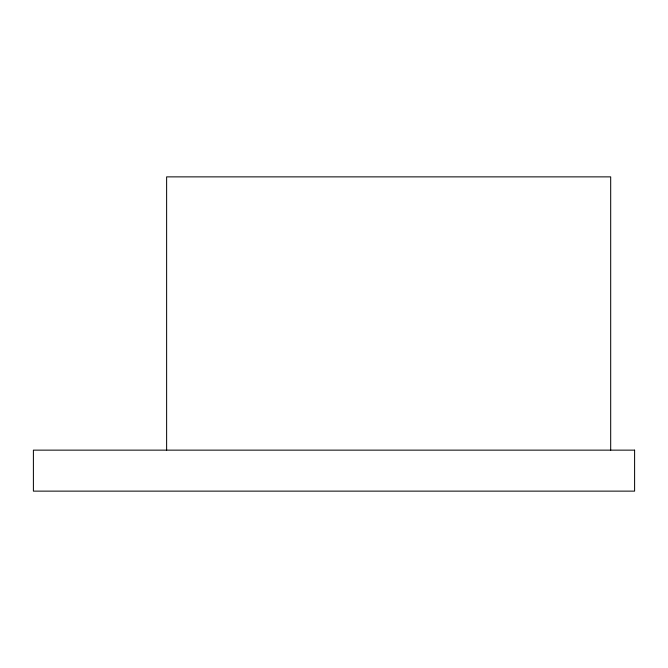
<?xml version="1.0" encoding="UTF-8"?>
<svg xmlns="http://www.w3.org/2000/svg" width="668" height="668" viewBox="0 0 668 668"><rect width="100%" height="100%" fill="white"/><g stroke="black" fill="none" stroke-linecap="round" stroke-linejoin="round"><path stroke-width="1" d="M610.686 450.14L610.686 176.87L166.624 176.87L166.624 450.14M634.6 450.14L33.4 450.14L33.4 491.13L634.6 491.13L634.6 450.14"/></g></svg>
